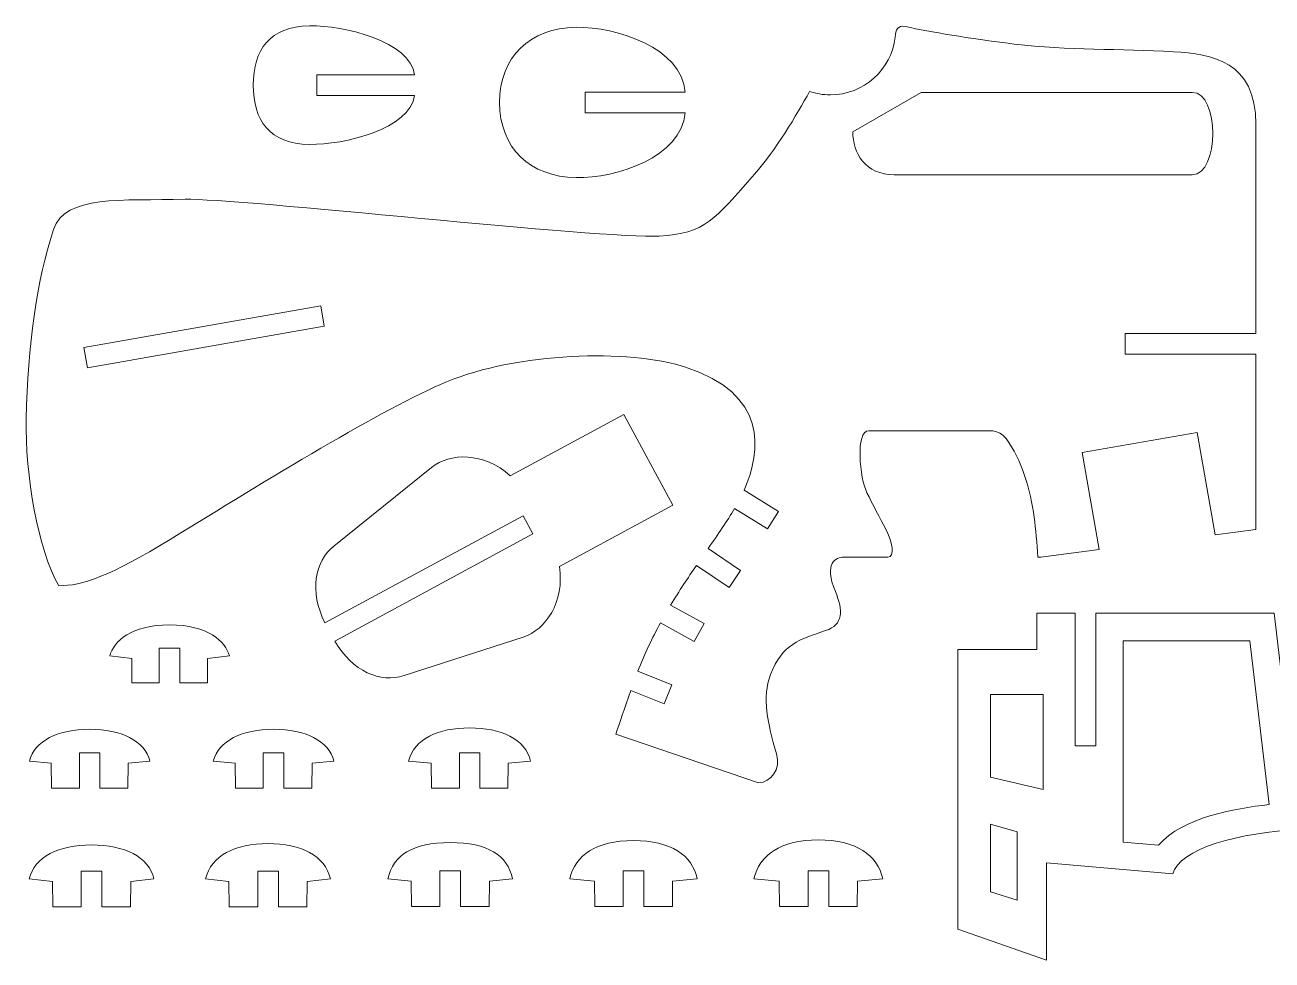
# Model space of a CAD drawing. Header units: millimetres. Extents: x -244 to 244, y -307 to 308.
# Drawn here: x -244 to -1.4, y -193.1 to -11.1 of the extents above; entities that cross this region are included whole.
import ezdxf

# ---------------------------------------------------------------- set-up
doc = ezdxf.new("R2010")
doc.units = ezdxf.units.MM
doc.header["$MEASUREMENT"] = 0
doc.layers.add('layer 1', color=7, linetype='Continuous')

msp = doc.modelspace()

# ---------------------------------------------------------------- linework, layer by layer
at = {"layer": 'layer 1', "lineweight": 9}
for points, knots in [([(-101.3289, -158.6296), (-101.3289, -158.6296), (-129.0919, -149.1225), (-129.0919, -149.1225), (-129.0919, -149.1225), (-128.4136, -147.0349), (-127.4362, -144.263), (-126.1477, -140.6369), (-126.1477, -140.6369), (-126.1477, -140.6369), (-119.6774, -143.2511), (-119.6774, -143.2511), (-119.6774, -143.2511), (-119.6774, -143.2511), (-118.1752, -139.5344), (-118.1752, -139.5344), (-118.1752, -139.5344), (-118.1752, -139.5344), (-124.7816, -136.8656), (-124.7816, -136.8656), (-124.7816, -136.8656), (-123.4874, -133.5012), (-121.9994, -130.3905), (-120.418, -127.4921), (-120.418, -127.4921), (-120.418, -127.4921), (-113.8584, -131.1284), (-113.8584, -131.1284), (-113.8584, -131.1284), (-113.8584, -131.1284), (-111.9147, -127.6224), (-111.9147, -127.6224), (-111.9147, -127.6224), (-111.9147, -127.6224), (-118.4237, -124.0142), (-118.4237, -124.0142), (-118.4237, -124.0142), (-116.7737, -121.2668), (-115.073, -118.7162), (-113.4254, -116.3189), (-113.4254, -116.3189), (-113.4254, -116.3189), (-107.0599, -120.6128), (-107.0599, -120.6128), (-107.0599, -120.6128), (-107.0599, -120.6128), (-104.818, -117.2888), (-104.818, -117.2888), (-104.818, -117.2888), (-104.818, -117.2888), (-111.1401, -113.0247), (-111.1401, -113.0247), (-111.1401, -113.0247), (-109.2022, -110.2401), (-107.4205, -107.6583), (-105.9875, -105.1985), (-105.9875, -105.1985), (-105.9875, -105.1985), (-99.5764, -109.2048), (-99.5764, -109.2048), (-99.5764, -109.2048), (-99.5764, -109.2048), (-97.452, -105.8051), (-97.452, -105.8051), (-97.452, -105.8051), (-97.452, -105.8051), (-104.1399, -101.6261), (-104.1399, -101.6261), (-104.1399, -101.6261), (-100.6913, -93.8771), (-99.5891, -82.8856), (-115.5375, -77.694), (-115.5375, -77.694), (-126.607, -74.0906), (-148.3537, -74.8986), (-162.0051, -80.5722), (-162.0051, -80.5722), (-174.2738, -85.6717), (-197.0401, -99.7353), (-215.7913, -111.249), (-215.7913, -111.249), (-227.1909, -118.2484), (-233.0199, -120.3393), (-237.4468, -120.2362), (-237.4468, -120.2362), (-241.4485, -113.3885), (-244.0218, -98.5663), (-243.7873, -87.7776), (-243.7873, -87.7776), (-243.4738, -73.3582), (-241.7598, -61.1366), (-238.4582, -50.9452), (-238.4582, -50.9452), (-236.2459, -44.1157), (-225.1748, -45.369), (-212.88, -45.0565), (-212.88, -45.0565), (-202.9087, -44.8029), (-131.3263, -52.8177), (-120.637, -52.2055), (-120.637, -52.2055), (-111.6954, -51.6935), (-109.9349, -49.0637), (-102.0989, -40.1302), (-102.0989, -40.1302), (-98.0219, -35.483), (-93.9211, -28.6827), (-91.4156, -24.0628), (-91.4156, -24.0628), (-90.1421, -24.4919), (-88.7784, -24.725), (-87.3599, -24.725), (-87.3599, -24.725), (-80.8435, -24.725), (-75.472, -19.8113), (-74.7487, -13.4883), (-74.7487, -13.4883), (-74.5957, -12.1456), (-74.3492, -11.1217), (-72.7198, -11.4577), (-72.7198, -11.4577), (-67.7869, -12.4746), (-60.7462, -13.7194), (-51.5958, -14.8351), (-51.5958, -14.8351), (-41.0641, -16.119), (-31.0977, -15.7256), (-20.5988, -16.3321), (-20.5988, -16.3321), (-13.1628, -16.7618), (-4.6011, -18.2024), (-4.6011, -30.4334), (-4.6011, -30.4334), (-4.6011, -30.4334), (-4.6011, -71.1629), (-4.6011, -71.1629), (-4.6011, -71.1629), (-4.6011, -71.1629), (-29.9885, -71.1629), (-29.9885, -71.1629), (-29.9885, -71.1629), (-29.9885, -71.1629), (-29.9885, -75.171), (-29.9885, -75.171), (-29.9885, -75.171), (-29.9885, -75.171), (-4.6011, -75.171), (-4.6011, -75.171), (-4.6011, -75.171), (-4.6011, -75.171), (-4.6011, -109.3195), (-4.6011, -109.3195), (-4.6011, -109.3195), (-4.6011, -109.3195), (-12.5196, -110.3314), (-12.5196, -110.3314), (-12.5196, -110.3314), (-12.5196, -110.3314), (-16.0346, -90.3979), (-16.0346, -90.3979), (-16.0346, -90.3979), (-16.0346, -90.3979), (-38.4047, -94.3426), (-38.4047, -94.3426), (-38.4047, -94.3426), (-38.4047, -94.3426), (-35.0771, -113.2124), (-35.0771, -113.2124), (-35.0771, -113.2124), (-35.0771, -113.2124), (-46.4427, -114.6642), (-46.4427, -114.6642), (-46.4427, -114.6642), (-46.4427, -114.6642), (-46.9824, -114.6642), (-46.9824, -114.6642), (-46.9824, -114.6642), (-47.1472, -112.0058), (-47.4168, -109.1581), (-47.7185, -106.9227), (-47.7185, -106.9227), (-48.4338, -101.6309), (-50.1934, -95.6225), (-53.1658, -91.6281), (-53.1658, -91.6281), (-53.8189, -90.7504), (-54.8261, -90.0868), (-56.2609, -90.0868), (-56.2609, -90.0868), (-56.2609, -90.0868), (-79.8707, -90.0868), (-79.8707, -90.0868), (-79.8707, -90.0868), (-82.5909, -90.0868), (-81.6176, -99.3677), (-80.2406, -102.165), (-80.2406, -102.165), (-79.2335, -104.2102), (-77.6335, -107.296), (-76.6622, -109.1285), (-76.6622, -109.1285), (-75.3284, -111.6448), (-74.6945, -114.6642), (-76.1718, -114.6642), (-76.1718, -114.6642), (-76.1718, -114.6642), (-84.7585, -114.6642), (-84.7585, -114.6642), (-84.7585, -114.6642), (-86.263, -114.6642), (-88.7134, -115.8652), (-86.3896, -121.3595), (-86.3896, -121.3595), (-84.8125, -125.0886), (-84.8483, -127.795), (-88.2871, -128.9735), (-88.2871, -128.9735), (-93.2702, -130.6809), (-96.7311, -131.5717), (-99.0027, -137.547), (-99.0027, -137.547), (-100.662, -141.9142), (-99.606, -147.1157), (-97.8456, -152.9334), (-97.8456, -152.9334), (-96.8883, -156.0958), (-98.9505, -158.383), (-101.3289, -158.6296)], [0, 0, 0, 0, 0.01724138, 0.01724138, 0.01724138, 0.01724138, 0.03448276, 0.03448276, 0.03448276, 0.03448276, 0.05172414, 0.05172414, 0.05172414, 0.05172414, 0.06896552, 0.06896552, 0.06896552, 0.06896552, 0.0862069, 0.0862069, 0.0862069, 0.0862069, 0.10344828, 0.10344828, 0.10344828, 0.10344828, 0.12068966, 0.12068966, 0.12068966, 0.12068966, 0.13793103, 0.13793103, 0.13793103, 0.13793103, 0.15517241, 0.15517241, 0.15517241, 0.15517241, 0.17241379, 0.17241379, 0.17241379, 0.17241379, 0.18965517, 0.18965517, 0.18965517, 0.18965517, 0.20689655, 0.20689655, 0.20689655, 0.20689655, 0.22413793, 0.22413793, 0.22413793, 0.22413793, 0.24137931, 0.24137931, 0.24137931, 0.24137931, 0.25862069, 0.25862069, 0.25862069, 0.25862069, 0.27586207, 0.27586207, 0.27586207, 0.27586207, 0.29310345, 0.29310345, 0.29310345, 0.29310345, 0.31034483, 0.31034483, 0.31034483, 0.31034483, 0.32758621, 0.32758621, 0.32758621, 0.32758621, 0.34482759, 0.34482759, 0.34482759, 0.34482759, 0.36206897, 0.36206897, 0.36206897, 0.36206897, 0.37931034, 0.37931034, 0.37931034, 0.37931034, 0.39655172, 0.39655172, 0.39655172, 0.39655172, 0.4137931, 0.4137931, 0.4137931, 0.4137931, 0.43103448, 0.43103448, 0.43103448, 0.43103448, 0.44827586, 0.44827586, 0.44827586, 0.44827586, 0.46551724, 0.46551724, 0.46551724, 0.46551724, 0.48275862, 0.48275862, 0.48275862, 0.48275862, 0.5, 0.5, 0.5, 0.5, 0.51724138, 0.51724138, 0.51724138, 0.51724138, 0.53448276, 0.53448276, 0.53448276, 0.53448276, 0.55172414, 0.55172414, 0.55172414, 0.55172414, 0.56896552, 0.56896552, 0.56896552, 0.56896552, 0.5862069, 0.5862069, 0.5862069, 0.5862069, 0.60344828, 0.60344828, 0.60344828, 0.60344828, 0.62068966, 0.62068966, 0.62068966, 0.62068966, 0.63793103, 0.63793103, 0.63793103, 0.63793103, 0.65517241, 0.65517241, 0.65517241, 0.65517241, 0.67241379, 0.67241379, 0.67241379, 0.67241379, 0.68965517, 0.68965517, 0.68965517, 0.68965517, 0.70689655, 0.70689655, 0.70689655, 0.70689655, 0.72413793, 0.72413793, 0.72413793, 0.72413793, 0.74137931, 0.74137931, 0.74137931, 0.74137931, 0.75862069, 0.75862069, 0.75862069, 0.75862069, 0.77586207, 0.77586207, 0.77586207, 0.77586207, 0.79310345, 0.79310345, 0.79310345, 0.79310345, 0.81034483, 0.81034483, 0.81034483, 0.81034483, 0.82758621, 0.82758621, 0.82758621, 0.82758621, 0.84482759, 0.84482759, 0.84482759, 0.84482759, 0.86206897, 0.86206897, 0.86206897, 0.86206897, 0.87931034, 0.87931034, 0.87931034, 0.87931034, 0.89655172, 0.89655172, 0.89655172, 0.89655172, 0.9137931, 0.9137931, 0.9137931, 0.9137931, 0.93103448, 0.93103448, 0.93103448, 0.93103448, 0.94827586, 0.94827586, 0.94827586, 0.94827586, 0.96551724, 0.96551724, 0.96551724, 0.96551724, 1, 1, 1, 1]), ([(-168.2321, -24.8426), (-169.0994, -31.3623), (-181.9587, -34.4736), (-188.6658, -34.3705), (-188.6658, -34.3705), (-196.4528, -34.2513), (-199.5982, -29.7031), (-199.5982, -22.8383), (-199.5982, -22.8383), (-199.5982, -15.9735), (-196.4528, -11.4251), (-188.6658, -11.3061), (-188.6658, -11.3061), (-181.9587, -11.203), (-169.0994, -14.3138), (-168.2321, -20.834), (-168.2321, -20.834), (-168.2321, -20.834), (-187.2328, -20.834), (-187.2328, -20.834), (-187.2328, -20.834), (-187.2328, -20.834), (-187.2328, -24.8426), (-187.2328, -24.8426), (-187.2328, -24.8426), (-187.2328, -24.8426), (-168.2321, -24.8426), (-168.2321, -24.8426)], [0, 0, 0, 0, 0.125, 0.125, 0.125, 0.125, 0.25, 0.25, 0.25, 0.25, 0.375, 0.375, 0.375, 0.375, 0.5, 0.5, 0.5, 0.5, 0.625, 0.625, 0.625, 0.625, 0.75, 0.75, 0.75, 0.75, 1, 1, 1, 1]), ([(-115.5887, -28.2061), (-116.2584, -36.8129), (-129.0316, -40.9703), (-136.8238, -40.8357), (-136.8238, -40.8357), (-145.7823, -40.6808), (-151.6978, -35.0796), (-151.6978, -26.2017), (-151.6978, -26.2017), (-151.6978, -17.3237), (-145.7823, -11.7226), (-136.8238, -11.5677), (-136.8238, -11.5677), (-129.0316, -11.4331), (-116.2584, -15.5906), (-115.5887, -24.1974), (-115.5887, -24.1974), (-115.5887, -24.1974), (-135.045, -24.1974), (-135.045, -24.1974), (-135.045, -24.1974), (-135.045, -24.1974), (-135.045, -28.2061), (-135.045, -28.2061), (-135.045, -28.2061), (-135.045, -28.2061), (-115.5887, -28.2061), (-115.5887, -28.2061)], [0, 0, 0, 0, 0.125, 0.125, 0.125, 0.125, 0.25, 0.25, 0.25, 0.25, 0.375, 0.375, 0.375, 0.375, 0.5, 0.5, 0.5, 0.5, 0.625, 0.625, 0.625, 0.625, 0.75, 0.75, 0.75, 0.75, 1, 1, 1, 1]), ([(-69.7019, -24.2458), (-69.7019, -24.2458), (-16.9833, -24.2458), (-16.9833, -24.2458), (-16.9833, -24.2458), (-11.6522, -24.2458), (-11.6532, -40.2798), (-16.9833, -40.2798), (-16.9833, -40.2798), (-16.9833, -40.2798), (-74.9637, -40.2798), (-74.9637, -40.2798), (-74.9637, -40.2798), (-80.4613, -40.2798), (-83.1273, -36.027), (-82.9627, -31.9016), (-82.9627, -31.9016), (-82.9627, -31.9016), (-69.7019, -24.2458), (-69.7019, -24.2458)], [0, 0, 0, 0, 0.16666667, 0.16666667, 0.16666667, 0.16666667, 0.33333333, 0.33333333, 0.33333333, 0.33333333, 0.5, 0.5, 0.5, 0.5, 0.66666667, 0.66666667, 0.66666667, 0.66666667, 1, 1, 1, 1]), ([(-232.5461, -73.9201), (-232.5461, -73.9201), (-186.4897, -65.7994), (-186.4897, -65.7994), (-186.4897, -65.7994), (-186.4897, -65.7994), (-185.7937, -69.7468), (-185.7937, -69.7468), (-185.7937, -69.7468), (-185.7937, -69.7468), (-231.85, -77.8681), (-231.85, -77.8681), (-231.85, -77.8681), (-231.85, -77.8681), (-232.5461, -73.9201), (-232.5461, -73.9201)], [0, 0, 0, 0, 0.2, 0.2, 0.2, 0.2, 0.4, 0.4, 0.4, 0.4, 0.6, 0.6, 0.6, 0.6, 1, 1, 1, 1]), ([(-145.235, -110.1794), (-145.235, -110.1794), (-147.1414, -106.6531), (-147.1414, -106.6531), (-147.1414, -106.6531), (-147.1414, -106.6531), (-185.6695, -127.485), (-185.6695, -127.485), (-185.6695, -127.485), (-188.7303, -121.3074), (-187.6969, -115.5626), (-183.9235, -112.5225), (-183.9235, -112.5225), (-183.9235, -112.5225), (-164.9351, -97.2236), (-164.9351, -97.2236), (-164.9351, -97.2236), (-161.4172, -94.3897), (-154.8104, -94.1575), (-149.6112, -98.875), (-149.6112, -98.875), (-149.6112, -98.875), (-127.5332, -86.9371), (-127.5332, -86.9371), (-127.5332, -86.9371), (-127.5332, -86.9371), (-118.0006, -104.5674), (-118.0006, -104.5674), (-118.0006, -104.5674), (-118.0006, -104.5674), (-140.0785, -116.5052), (-140.0785, -116.5052), (-140.0785, -116.5052), (-138.9783, -123.4382), (-142.7902, -128.8398), (-147.0874, -130.2314), (-147.0874, -130.2314), (-147.0874, -130.2314), (-170.2867, -137.7432), (-170.2867, -137.7432), (-170.2867, -137.7432), (-174.8969, -139.2359), (-180.2697, -136.9549), (-183.763, -131.0112), (-183.763, -131.0112), (-183.763, -131.0112), (-145.235, -110.1794), (-145.235, -110.1794)], [0, 0, 0, 0, 0.07692308, 0.07692308, 0.07692308, 0.07692308, 0.15384615, 0.15384615, 0.15384615, 0.15384615, 0.23076923, 0.23076923, 0.23076923, 0.23076923, 0.30769231, 0.30769231, 0.30769231, 0.30769231, 0.38461538, 0.38461538, 0.38461538, 0.38461538, 0.46153846, 0.46153846, 0.46153846, 0.46153846, 0.53846154, 0.53846154, 0.53846154, 0.53846154, 0.61538462, 0.61538462, 0.61538462, 0.61538462, 0.69230769, 0.69230769, 0.69230769, 0.69230769, 0.76923077, 0.76923077, 0.76923077, 0.76923077, 0.84615385, 0.84615385, 0.84615385, 0.84615385, 1, 1, 1, 1]), ([(-47.206, -125.6039), (-47.206, -125.6039), (-39.7436, -125.6039), (-39.7436, -125.6039), (-39.7436, -125.6039), (-39.7436, -125.6039), (-39.7436, -151.418), (-39.7436, -151.418), (-39.7436, -151.418), (-39.7436, -151.418), (-35.7349, -151.418), (-35.7349, -151.418), (-35.7349, -151.418), (-35.7349, -151.418), (-35.7349, -125.6039), (-35.7349, -125.6039), (-35.7349, -125.6039), (-35.7349, -125.6039), (-1.0401, -125.6039), (-1.0401, -125.6039), (-1.0401, -125.6039), (-1.0401, -125.6039), (3.9709, -167.7363), (3.9709, -167.7363), (3.9709, -167.7363), (-7.5717, -168.126), (-19.6826, -171.4969), (-20.7194, -176.3323), (-20.7194, -176.3323), (-20.7194, -176.3323), (-45.307, -174.1619), (-45.307, -174.1619), (-45.307, -174.1619), (-45.307, -174.1619), (-45.307, -193.0874), (-45.307, -193.0874), (-45.307, -193.0874), (-45.307, -193.0874), (-62.5722, -187.0744), (-62.5722, -187.0744), (-62.5722, -187.0744), (-62.5722, -187.0744), (-62.5722, -132.6635), (-62.5722, -132.6635), (-62.5722, -132.6635), (-62.5722, -132.6635), (-47.206, -132.6635), (-47.206, -132.6635), (-47.206, -132.6635), (-47.206, -132.6635), (-47.206, -125.6039), (-47.206, -125.6039)], [0, 0, 0, 0, 0.07142857, 0.07142857, 0.07142857, 0.07142857, 0.14285714, 0.14285714, 0.14285714, 0.14285714, 0.21428571, 0.21428571, 0.21428571, 0.21428571, 0.28571429, 0.28571429, 0.28571429, 0.28571429, 0.35714286, 0.35714286, 0.35714286, 0.35714286, 0.42857143, 0.42857143, 0.42857143, 0.42857143, 0.5, 0.5, 0.5, 0.5, 0.57142857, 0.57142857, 0.57142857, 0.57142857, 0.64285714, 0.64285714, 0.64285714, 0.64285714, 0.71428571, 0.71428571, 0.71428571, 0.71428571, 0.78571429, 0.78571429, 0.78571429, 0.78571429, 0.85714286, 0.85714286, 0.85714286, 0.85714286, 1, 1, 1, 1]), ([(-208.5426, -139.173), (-208.5426, -139.173), (-213.8873, -139.173), (-213.8873, -139.173), (-213.8873, -139.173), (-213.8873, -139.173), (-213.8873, -132.368), (-213.8873, -132.368), (-213.8873, -132.368), (-213.8873, -132.368), (-217.8958, -132.368), (-217.8958, -132.368), (-217.8958, -132.368), (-217.8958, -132.368), (-217.8958, -139.173), (-217.8958, -139.173), (-217.8958, -139.173), (-217.8958, -139.173), (-223.2408, -139.173), (-223.2408, -139.173), (-223.2408, -139.173), (-223.2408, -139.173), (-223.2408, -134.3822), (-223.2408, -134.3822), (-223.2408, -134.3822), (-223.2408, -134.3822), (-227.522, -133.9078), (-227.522, -133.9078), (-227.522, -133.9078), (-226.762, -131.0841), (-223.3679, -127.8643), (-215.8915, -127.8643), (-215.8915, -127.8643), (-208.4152, -127.8643), (-205.0213, -131.0841), (-204.2613, -133.9078), (-204.2613, -133.9078), (-204.2613, -133.9078), (-208.5426, -134.3822), (-208.5426, -134.3822), (-208.5426, -134.3822), (-208.5426, -134.3822), (-208.5426, -139.173), (-208.5426, -139.173)], [0, 0, 0, 0, 0.08333333, 0.08333333, 0.08333333, 0.08333333, 0.16666667, 0.16666667, 0.16666667, 0.16666667, 0.25, 0.25, 0.25, 0.25, 0.33333333, 0.33333333, 0.33333333, 0.33333333, 0.41666667, 0.41666667, 0.41666667, 0.41666667, 0.5, 0.5, 0.5, 0.5, 0.58333333, 0.58333333, 0.58333333, 0.58333333, 0.66666667, 0.66666667, 0.66666667, 0.66666667, 0.75, 0.75, 0.75, 0.75, 0.83333333, 0.83333333, 0.83333333, 0.83333333, 1, 1, 1, 1]), ([(-30.3903, -170.1247), (-30.3903, -170.1247), (-30.3903, -130.9486), (-30.3903, -130.9486), (-30.3903, -130.9486), (-30.3903, -130.9486), (-5.7866, -130.9486), (-5.7866, -130.9486), (-5.7866, -130.9486), (-5.7866, -130.9486), (-1.9967, -162.8157), (-1.9967, -162.8157), (-1.9967, -162.8157), (-8.9001, -163.642), (-18.6539, -165.2393), (-23.5416, -170.7175), (-23.5416, -170.7175), (-23.5416, -170.7175), (-30.3903, -170.1247), (-30.3903, -170.1247)], [0, 0, 0, 0, 0.16666667, 0.16666667, 0.16666667, 0.16666667, 0.33333333, 0.33333333, 0.33333333, 0.33333333, 0.5, 0.5, 0.5, 0.5, 0.66666667, 0.66666667, 0.66666667, 0.66666667, 1, 1, 1, 1]), ([(-45.9754, -141.413), (-45.9754, -141.413), (-45.9754, -159.9077), (-45.9754, -159.9077), (-45.9754, -159.9077), (-45.9754, -159.9077), (-56.2444, -157.5223), (-56.2444, -157.5223), (-56.2444, -157.5223), (-56.2444, -157.5223), (-56.2444, -141.413), (-56.2444, -141.413), (-56.2444, -141.413), (-56.2444, -141.413), (-45.9754, -141.413), (-45.9754, -141.413)], [0, 0, 0, 0, 0.2, 0.2, 0.2, 0.2, 0.4, 0.4, 0.4, 0.4, 0.6, 0.6, 0.6, 0.6, 1, 1, 1, 1]), ([(-157.5215, -147.9116), (-163.6107, -147.9116), (-168.3531, -150.0774), (-169.3851, -154.3947), (-169.3851, -154.3947), (-169.3851, -154.3947), (-164.9939, -154.7712), (-164.9939, -154.7712), (-164.9939, -154.7712), (-164.9939, -154.7712), (-164.9374, -159.6523), (-164.9374, -159.6523), (-164.9374, -159.6523), (-164.9374, -159.6523), (-159.5259, -159.6523), (-159.5259, -159.6523), (-159.5259, -159.6523), (-159.5259, -159.6523), (-159.5259, -152.7542), (-159.5259, -152.7542), (-159.5259, -152.7542), (-159.5259, -152.7542), (-155.5173, -152.7542), (-155.5173, -152.7542), (-155.5173, -152.7542), (-155.5173, -152.7542), (-155.5173, -159.6523), (-155.5173, -159.6523), (-155.5173, -159.6523), (-155.5173, -159.6523), (-150.1053, -159.6523), (-150.1053, -159.6523), (-150.1053, -159.6523), (-150.1053, -159.6523), (-150.0489, -154.7712), (-150.0489, -154.7712), (-150.0489, -154.7712), (-150.0489, -154.7712), (-145.6576, -154.3947), (-145.6576, -154.3947), (-145.6576, -154.3947), (-146.6892, -150.0774), (-151.4319, -147.9116), (-157.5215, -147.9116)], [0, 0, 0, 0, 0.08333333, 0.08333333, 0.08333333, 0.08333333, 0.16666667, 0.16666667, 0.16666667, 0.16666667, 0.25, 0.25, 0.25, 0.25, 0.33333333, 0.33333333, 0.33333333, 0.33333333, 0.41666667, 0.41666667, 0.41666667, 0.41666667, 0.5, 0.5, 0.5, 0.5, 0.58333333, 0.58333333, 0.58333333, 0.58333333, 0.66666667, 0.66666667, 0.66666667, 0.66666667, 0.75, 0.75, 0.75, 0.75, 0.83333333, 0.83333333, 0.83333333, 0.83333333, 1, 1, 1, 1]), ([(-231.4338, -148.1789), (-237.5232, -148.1789), (-242.1832, -150.3832), (-243.1641, -154.3947), (-243.1641, -154.3947), (-243.1641, -154.3947), (-238.9066, -154.7712), (-238.9066, -154.7712), (-238.9066, -154.7712), (-238.9066, -154.7712), (-238.8495, -159.6523), (-238.8495, -159.6523), (-238.8495, -159.6523), (-238.8495, -159.6523), (-233.4381, -159.6523), (-233.4381, -159.6523), (-233.4381, -159.6523), (-233.4381, -159.6523), (-233.4381, -152.7542), (-233.4381, -152.7542), (-233.4381, -152.7542), (-233.4381, -152.7542), (-229.4296, -152.7542), (-229.4296, -152.7542), (-229.4296, -152.7542), (-229.4296, -152.7542), (-229.4296, -159.6523), (-229.4296, -159.6523), (-229.4296, -159.6523), (-229.4296, -159.6523), (-224.018, -159.6523), (-224.018, -159.6523), (-224.018, -159.6523), (-224.018, -159.6523), (-223.961, -154.7712), (-223.961, -154.7712), (-223.961, -154.7712), (-223.961, -154.7712), (-219.7034, -154.3947), (-219.7034, -154.3947), (-219.7034, -154.3947), (-220.6844, -150.3832), (-225.3442, -148.1789), (-231.4338, -148.1789)], [0, 0, 0, 0, 0.08333333, 0.08333333, 0.08333333, 0.08333333, 0.16666667, 0.16666667, 0.16666667, 0.16666667, 0.25, 0.25, 0.25, 0.25, 0.33333333, 0.33333333, 0.33333333, 0.33333333, 0.41666667, 0.41666667, 0.41666667, 0.41666667, 0.5, 0.5, 0.5, 0.5, 0.58333333, 0.58333333, 0.58333333, 0.58333333, 0.66666667, 0.66666667, 0.66666667, 0.66666667, 0.75, 0.75, 0.75, 0.75, 0.83333333, 0.83333333, 0.83333333, 0.83333333, 1, 1, 1, 1]), ([(-195.6491, -148.1789), (-201.7384, -148.1789), (-206.3982, -150.3832), (-207.3791, -154.3947), (-207.3791, -154.3947), (-207.3791, -154.3947), (-203.1216, -154.7712), (-203.1216, -154.7712), (-203.1216, -154.7712), (-203.1216, -154.7712), (-203.0648, -159.6523), (-203.0648, -159.6523), (-203.0648, -159.6523), (-203.0648, -159.6523), (-197.6532, -159.6523), (-197.6532, -159.6523), (-197.6532, -159.6523), (-197.6532, -159.6523), (-197.6532, -152.7542), (-197.6532, -152.7542), (-197.6532, -152.7542), (-197.6532, -152.7542), (-193.6448, -152.7542), (-193.6448, -152.7542), (-193.6448, -152.7542), (-193.6448, -152.7542), (-193.6448, -159.6523), (-193.6448, -159.6523), (-193.6448, -159.6523), (-193.6448, -159.6523), (-188.2329, -159.6523), (-188.2329, -159.6523), (-188.2329, -159.6523), (-188.2329, -159.6523), (-188.1763, -154.7712), (-188.1763, -154.7712), (-188.1763, -154.7712), (-188.1763, -154.7712), (-183.9183, -154.3947), (-183.9183, -154.3947), (-183.9183, -154.3947), (-184.8995, -150.3832), (-189.5595, -148.1789), (-195.6491, -148.1789)], [0, 0, 0, 0, 0.08333333, 0.08333333, 0.08333333, 0.08333333, 0.16666667, 0.16666667, 0.16666667, 0.16666667, 0.25, 0.25, 0.25, 0.25, 0.33333333, 0.33333333, 0.33333333, 0.33333333, 0.41666667, 0.41666667, 0.41666667, 0.41666667, 0.5, 0.5, 0.5, 0.5, 0.58333333, 0.58333333, 0.58333333, 0.58333333, 0.66666667, 0.66666667, 0.66666667, 0.66666667, 0.75, 0.75, 0.75, 0.75, 0.83333333, 0.83333333, 0.83333333, 0.83333333, 1, 1, 1, 1]), ([(-51.0075, -168.1604), (-51.0075, -168.1604), (-51.0075, -181.4549), (-51.0075, -181.4549), (-51.0075, -181.4549), (-51.0075, -181.4549), (-56.2444, -179.7847), (-56.2444, -179.7847), (-56.2444, -179.7847), (-56.2444, -179.7847), (-56.2444, -166.6332), (-56.2444, -166.6332), (-56.2444, -166.6332), (-56.2444, -166.6332), (-51.0075, -168.1604), (-51.0075, -168.1604)], [0, 0, 0, 0, 0.2, 0.2, 0.2, 0.2, 0.4, 0.4, 0.4, 0.4, 0.6, 0.6, 0.6, 0.6, 1, 1, 1, 1]), ([(-89.6899, -169.7021), (-97.0125, -169.7021), (-101.19, -172.68), (-102.2222, -177.2543), (-102.2222, -177.2543), (-102.2222, -177.2543), (-97.2968, -177.764), (-97.2968, -177.764), (-97.2968, -177.764), (-97.2968, -177.764), (-97.2394, -182.6451), (-97.2394, -182.6451), (-97.2394, -182.6451), (-97.2394, -182.6451), (-91.6942, -182.6451), (-91.6942, -182.6451), (-91.6942, -182.6451), (-91.6942, -182.6451), (-91.6942, -175.747), (-91.6942, -175.747), (-91.6942, -175.747), (-91.6942, -175.747), (-87.6856, -175.747), (-87.6856, -175.747), (-87.6856, -175.747), (-87.6856, -175.747), (-87.6856, -182.6451), (-87.6856, -182.6451), (-87.6856, -182.6451), (-87.6856, -182.6451), (-82.1405, -182.6451), (-82.1405, -182.6451), (-82.1405, -182.6451), (-82.1405, -182.6451), (-82.0836, -177.764), (-82.0836, -177.764), (-82.0836, -177.764), (-82.0836, -177.764), (-77.1582, -177.2543), (-77.1582, -177.2543), (-77.1582, -177.2543), (-78.1901, -172.68), (-82.3673, -169.7021), (-89.6899, -169.7021)], [0, 0, 0, 0, 0.08333333, 0.08333333, 0.08333333, 0.08333333, 0.16666667, 0.16666667, 0.16666667, 0.16666667, 0.25, 0.25, 0.25, 0.25, 0.33333333, 0.33333333, 0.33333333, 0.33333333, 0.41666667, 0.41666667, 0.41666667, 0.41666667, 0.5, 0.5, 0.5, 0.5, 0.58333333, 0.58333333, 0.58333333, 0.58333333, 0.66666667, 0.66666667, 0.66666667, 0.66666667, 0.75, 0.75, 0.75, 0.75, 0.83333333, 0.83333333, 0.83333333, 0.83333333, 1, 1, 1, 1]), ([(-231.0583, -170.6889), (-237.4548, -170.6889), (-242.1574, -172.9883), (-243.1894, -177.3056), (-243.1894, -177.3056), (-243.1894, -177.3056), (-238.6646, -177.8152), (-238.6646, -177.8152), (-238.6646, -177.8152), (-238.6646, -177.8152), (-238.6078, -182.6969), (-238.6078, -182.6969), (-238.6078, -182.6969), (-238.6078, -182.6969), (-233.0626, -182.6969), (-233.0626, -182.6969), (-233.0626, -182.6969), (-233.0626, -182.6969), (-233.0626, -175.7987), (-233.0626, -175.7987), (-233.0626, -175.7987), (-233.0626, -175.7987), (-229.0539, -175.7987), (-229.0539, -175.7987), (-229.0539, -175.7987), (-229.0539, -175.7987), (-229.0539, -182.6969), (-229.0539, -182.6969), (-229.0539, -182.6969), (-229.0539, -182.6969), (-223.5088, -182.6969), (-223.5088, -182.6969), (-223.5088, -182.6969), (-223.5088, -182.6969), (-223.4519, -177.8152), (-223.4519, -177.8152), (-223.4519, -177.8152), (-223.4519, -177.8152), (-218.9271, -177.3056), (-218.9271, -177.3056), (-218.9271, -177.3056), (-219.9591, -172.9883), (-224.6617, -170.6889), (-231.0583, -170.6889)], [0, 0, 0, 0, 0.08333333, 0.08333333, 0.08333333, 0.08333333, 0.16666667, 0.16666667, 0.16666667, 0.16666667, 0.25, 0.25, 0.25, 0.25, 0.33333333, 0.33333333, 0.33333333, 0.33333333, 0.41666667, 0.41666667, 0.41666667, 0.41666667, 0.5, 0.5, 0.5, 0.5, 0.58333333, 0.58333333, 0.58333333, 0.58333333, 0.66666667, 0.66666667, 0.66666667, 0.66666667, 0.75, 0.75, 0.75, 0.75, 0.83333333, 0.83333333, 0.83333333, 0.83333333, 1, 1, 1, 1]), ([(-196.7389, -170.4221), (-203.1353, -170.4221), (-207.8379, -172.7313), (-208.87, -177.3056), (-208.87, -177.3056), (-208.87, -177.3056), (-204.3452, -177.8152), (-204.3452, -177.8152), (-204.3452, -177.8152), (-204.3452, -177.8152), (-204.2884, -182.6969), (-204.2884, -182.6969), (-204.2884, -182.6969), (-204.2884, -182.6969), (-198.7431, -182.6969), (-198.7431, -182.6969), (-198.7431, -182.6969), (-198.7431, -182.6969), (-198.7431, -175.7987), (-198.7431, -175.7987), (-198.7431, -175.7987), (-198.7431, -175.7987), (-194.7347, -175.7987), (-194.7347, -175.7987), (-194.7347, -175.7987), (-194.7347, -175.7987), (-194.7347, -182.6969), (-194.7347, -182.6969), (-194.7347, -182.6969), (-194.7347, -182.6969), (-189.1891, -182.6969), (-189.1891, -182.6969), (-189.1891, -182.6969), (-189.1891, -182.6969), (-189.1327, -177.8152), (-189.1327, -177.8152), (-189.1327, -177.8152), (-189.1327, -177.8152), (-184.6077, -177.3056), (-184.6077, -177.3056), (-184.6077, -177.3056), (-185.6393, -172.7313), (-190.3421, -170.4221), (-196.7389, -170.4221)], [0, 0, 0, 0, 0.08333333, 0.08333333, 0.08333333, 0.08333333, 0.16666667, 0.16666667, 0.16666667, 0.16666667, 0.25, 0.25, 0.25, 0.25, 0.33333333, 0.33333333, 0.33333333, 0.33333333, 0.41666667, 0.41666667, 0.41666667, 0.41666667, 0.5, 0.5, 0.5, 0.5, 0.58333333, 0.58333333, 0.58333333, 0.58333333, 0.66666667, 0.66666667, 0.66666667, 0.66666667, 0.75, 0.75, 0.75, 0.75, 0.83333333, 0.83333333, 0.83333333, 0.83333333, 1, 1, 1, 1]), ([(-161.2945, -170.2372), (-168.6171, -170.2372), (-172.3936, -172.68), (-173.4252, -177.2543), (-173.4252, -177.2543), (-173.4252, -177.2543), (-168.9008, -177.764), (-168.9008, -177.764), (-168.9008, -177.764), (-168.9008, -177.764), (-168.8438, -182.6451), (-168.8438, -182.6451), (-168.8438, -182.6451), (-168.8438, -182.6451), (-163.2987, -182.6451), (-163.2987, -182.6451), (-163.2987, -182.6451), (-163.2987, -182.6451), (-163.2987, -175.747), (-163.2987, -175.747), (-163.2987, -175.747), (-163.2987, -175.747), (-159.2901, -175.747), (-159.2901, -175.747), (-159.2901, -175.747), (-159.2901, -175.747), (-159.2901, -182.6451), (-159.2901, -182.6451), (-159.2901, -182.6451), (-159.2901, -182.6451), (-153.745, -182.6451), (-153.745, -182.6451), (-153.745, -182.6451), (-153.745, -182.6451), (-153.688, -177.764), (-153.688, -177.764), (-153.688, -177.764), (-153.688, -177.764), (-149.1632, -177.2543), (-149.1632, -177.2543), (-149.1632, -177.2543), (-150.1952, -172.68), (-153.9718, -170.2372), (-161.2945, -170.2372)], [0, 0, 0, 0, 0.08333333, 0.08333333, 0.08333333, 0.08333333, 0.16666667, 0.16666667, 0.16666667, 0.16666667, 0.25, 0.25, 0.25, 0.25, 0.33333333, 0.33333333, 0.33333333, 0.33333333, 0.41666667, 0.41666667, 0.41666667, 0.41666667, 0.5, 0.5, 0.5, 0.5, 0.58333333, 0.58333333, 0.58333333, 0.58333333, 0.66666667, 0.66666667, 0.66666667, 0.66666667, 0.75, 0.75, 0.75, 0.75, 0.83333333, 0.83333333, 0.83333333, 0.83333333, 1, 1, 1, 1]), ([(-125.6441, -169.8356), (-132.9669, -169.8356), (-137.0107, -172.68), (-138.0427, -177.2543), (-138.0427, -177.2543), (-138.0427, -177.2543), (-133.2506, -177.764), (-133.2506, -177.764), (-133.2506, -177.764), (-133.2506, -177.764), (-133.1936, -182.6451), (-133.1936, -182.6451), (-133.1936, -182.6451), (-133.1936, -182.6451), (-127.6485, -182.6451), (-127.6485, -182.6451), (-127.6485, -182.6451), (-127.6485, -182.6451), (-127.6485, -175.747), (-127.6485, -175.747), (-127.6485, -175.747), (-127.6485, -175.747), (-123.6399, -175.747), (-123.6399, -175.747), (-123.6399, -175.747), (-123.6399, -175.747), (-123.6399, -182.6451), (-123.6399, -182.6451), (-123.6399, -182.6451), (-123.6399, -182.6451), (-118.0948, -182.6451), (-118.0948, -182.6451), (-118.0948, -182.6451), (-118.0948, -182.6451), (-118.0378, -177.764), (-118.0378, -177.764), (-118.0378, -177.764), (-118.0378, -177.764), (-113.2457, -177.2543), (-113.2457, -177.2543), (-113.2457, -177.2543), (-114.2776, -172.68), (-118.3215, -169.8356), (-125.6441, -169.8356)], [0, 0, 0, 0, 0.08333333, 0.08333333, 0.08333333, 0.08333333, 0.16666667, 0.16666667, 0.16666667, 0.16666667, 0.25, 0.25, 0.25, 0.25, 0.33333333, 0.33333333, 0.33333333, 0.33333333, 0.41666667, 0.41666667, 0.41666667, 0.41666667, 0.5, 0.5, 0.5, 0.5, 0.58333333, 0.58333333, 0.58333333, 0.58333333, 0.66666667, 0.66666667, 0.66666667, 0.66666667, 0.75, 0.75, 0.75, 0.75, 0.83333333, 0.83333333, 0.83333333, 0.83333333, 1, 1, 1, 1])]:
    msp.add_open_spline(points, degree=3, knots=knots, dxfattribs=at)

doc.saveas('drawing.dxf')
